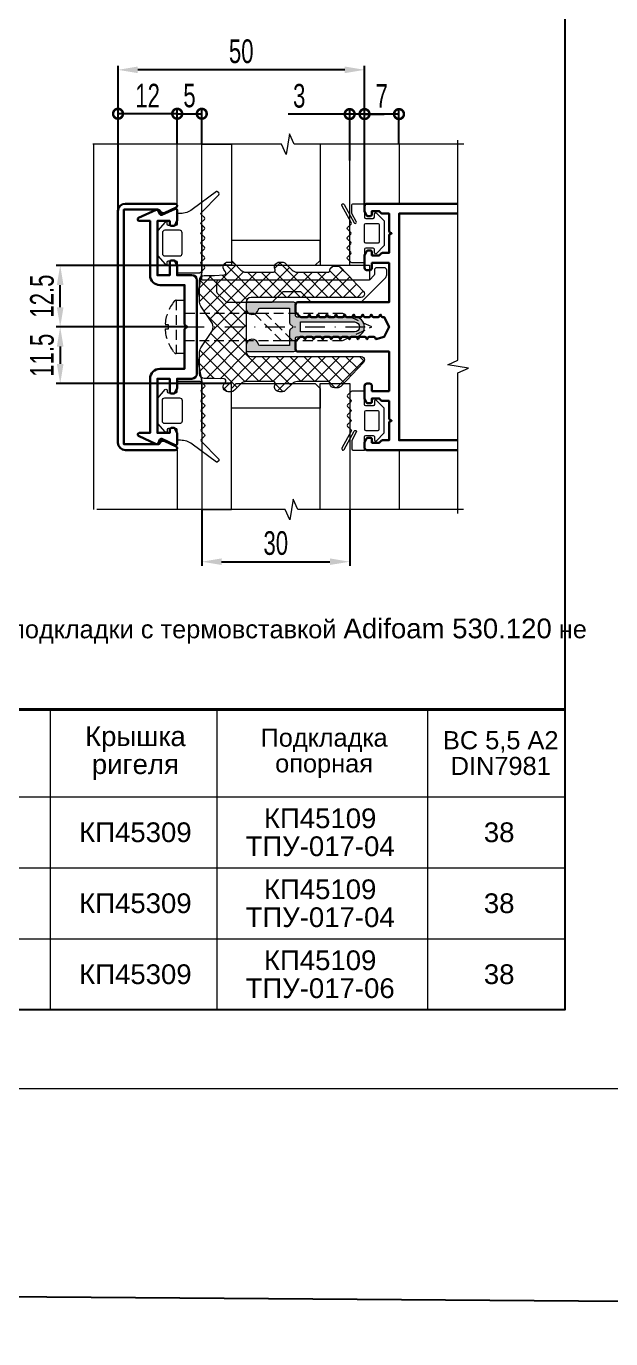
# Model space of a CAD drawing. Extents: x -37 to 8820, y -336 to 478.
# Drawn here: x 4316.7 to 4390.8, y -31.7 to 134.7 of the extents above; entities that cross this region are included whole.
import ezdxf

# ---------------------------------------------------------------- set-up
doc = ezdxf.new("R2010")
doc.units = 0
doc.header["$LTSCALE"] = 5
doc.linetypes.add('DASHDOT', pattern=[1, 0.5, -0.25, 0, -0.25])
doc.linetypes.add('HIDDEN', pattern=[0.375, 0.25, -0.125])
doc.layers.get('0').update_dxf_attribs({"linetype": 'CONTINUOUS', "lineweight": 30})
doc.layers.get('DEFPOINTS').update_dxf_attribs({"linetype": 'CONTINUOUS'})
for name, color, linetype, lineweight in [('1', 6, 'DASHDOT', 13), ('2', 3, 'HIDDEN', 13), ('Dimentions', 5, 'CONTINUOUS', 15), ('Glass', 5, 'CONTINUOUS', 20), ('Ал подклад', 7, 'CONTINUOUS', 20), ('Герлен', 7, 'CONTINUOUS', 60), ('Зигзаг', 1, 'CONTINUOUS', 15), ('Конструкции', 252, 'CONTINUOUS', 20), ('Подкладки', 1, 'CONTINUOUS', 20), ('Рамки', 1, 'CONTINUOUS', 15), ('Текстовый', 7, 'CONTINUOUS', 9), ('Уплотнители', 1, 'CONTINUOUS', 20), ('Штриховка', 1, 'CONTINUOUS', 5)]:
    doc.layers.add(name, color=color, linetype=linetype, lineweight=lineweight)
doc.layers.add('Скрытые', color=14, linetype='CONTINUOUS', plot=False)
doc.styles.add('3', font='RUSS.SHX', dxfattribs={"width": 0.7, "height": 3})
doc.styles.add('Каталожный', font='arial.ttf', dxfattribs={"height": 2.5})
doc.dimstyles.new('MX1_6', dxfattribs={"dimtxt": 3, "dimasz": 2.5, "dimexe": 0.5, "dimexo": 0, "dimgap": 0.8, "dimtad": 1, "dimlfac": 1.6, "dimdsep": 46, "dimtxsty": '3', "dimcen": 0, "dimclrd": 256, "dimclre": 256, "dimclrt": 256, "dimaunit": 1, "dimadec": 0, "dimazin": 0, "dimtfac": 1, "dimtmove": 0, "dimatfit": 1, "dimfxl": 1, "dimtvp": 1, "dimtolj": 1, "dimtzin": 0, "dimarcsym": 0})

# ---------------------------------------------------------------- blocks, each defined once
blk = doc.blocks.new('_DotSmall')
at = {"color": 0, "linetype": 'ByBlock', "const_width": 0.5}
blk.add_lwpolyline([(-0.0625, 0, 1), (0.0625, 0, 1)], format="xyb", close=True, dxfattribs=at)
blk = doc.blocks.new('*D437')
at = {"layer": 'DEFPOINTS', "color": 0, "linetype": 'Continuous', "transparency": 16777216}
for p in [(4328.37, 123.62), (4335.87, 119.86), (4328.37, 108.7)]:
    blk.add_point(p, dxfattribs=at)
at = {"layer": 'Dimentions', "linetype": 'Continuous', "lineweight": -2, "transparency": 16777216}
for p, q in [((4328.37, 108.7), (4328.37, 124.12)), ((4335.87, 123.62), (4328.37, 123.62)), ((4335.87, 119.86), (4335.87, 124.12))]:
    blk.add_line(p, q, dxfattribs=at)
at = {"layer": 'Dimentions', "linetype": 'Continuous', "lineweight": -2, "transparency": 16777216, "xscale": 2.5, "yscale": 2.5, "zscale": 2.5, "rotation": 180}
blk.add_blockref('_DotSmall', (4328.37, 123.62), dxfattribs=at)
at = {"layer": 'Dimentions', "linetype": 'Continuous', "lineweight": -2, "transparency": 16777216, "xscale": 2.5, "yscale": 2.5, "zscale": 2.5}
blk.add_blockref('_DotSmall', (4335.87, 123.62), dxfattribs=at)
at = {"layer": 'Dimentions', "linetype": 'Continuous', "transparency": 16777216, "insert": (4332.12, 125.92), "char_height": 3, "attachment_point": 5, "style": '3'}
blk.add_mtext('\\A1;12', dxfattribs=at)
blk = doc.blocks.new('*D438')
at = {"layer": 'DEFPOINTS', "color": 0, "linetype": 'Continuous', "transparency": 16777216}
for p in [(4328.37, 129.19), (4328.37, 121.37), (4359.62, 111.9)]:
    blk.add_point(p, dxfattribs=at)
at = {"layer": 'Dimentions', "linetype": 'Continuous', "lineweight": -2, "transparency": 16777216}
for p, q in [((4328.37, 121.37), (4328.37, 129.69)), ((4357.12, 129.19), (4330.87, 129.19)), ((4359.62, 111.9), (4359.62, 129.69))]:
    blk.add_line(p, q, dxfattribs=at)
at = {"layer": 'Dimentions', "linetype": 'Continuous', "transparency": 16777216}
for points in [[(4330.87, 129.61), (4330.87, 128.77), (4328.37, 129.19)], [(4357.12, 129.61), (4357.12, 128.77), (4359.62, 129.19)]]:
    blk.add_solid(points, dxfattribs=at)
at = {"layer": 'Dimentions', "linetype": 'Continuous', "transparency": 16777216, "insert": (4343.99, 131.53), "char_height": 3, "attachment_point": 5, "style": '3'}
blk.add_mtext('\\A1;50', dxfattribs=at)
blk = doc.blocks.new('*D439')
at = {"layer": 'DEFPOINTS', "color": 0, "linetype": 'Continuous', "transparency": 16777216}
for p in [(4338.99, 123.62), (4335.87, 119.86), (4338.99, 119.75)]:
    blk.add_point(p, dxfattribs=at)
at = {"layer": 'Dimentions', "linetype": 'Continuous', "lineweight": -2, "transparency": 16777216}
for p, q in [((4335.87, 119.86), (4335.87, 124.12)), ((4335.87, 123.62), (4338.99, 123.62)), ((4338.99, 119.75), (4338.99, 124.12))]:
    blk.add_line(p, q, dxfattribs=at)
at = {"layer": 'Dimentions', "linetype": 'Continuous', "lineweight": -2, "transparency": 16777216, "xscale": 2.5, "yscale": 2.5, "zscale": 2.5, "rotation": 180}
blk.add_blockref('_DotSmall', (4335.87, 123.62), dxfattribs=at)
at = {"layer": 'Dimentions', "linetype": 'Continuous', "lineweight": -2, "transparency": 16777216, "xscale": 2.5, "yscale": 2.5, "zscale": 2.5}
blk.add_blockref('_DotSmall', (4338.99, 123.62), dxfattribs=at)
at = {"layer": 'Dimentions', "linetype": 'Continuous', "transparency": 16777216, "insert": (4337.43, 125.92), "char_height": 3, "attachment_point": 5, "style": '3'}
blk.add_mtext('\\A1;5', dxfattribs=at)
blk = doc.blocks.new('*D441')
at = {"layer": 'DEFPOINTS', "color": 0, "transparency": 16777216}
for p in [(4336.8, 96.59), (4321.04, 89.4), (4342.74, 89.4)]:
    blk.add_point(p, dxfattribs=at)
at = {"layer": 'Dimentions', "lineweight": -2, "transparency": 16777216}
for p, q in [((4336.8, 96.59), (4320.54, 96.59)), ((4321.04, 94.09), (4321.04, 91.9)), ((4342.74, 89.4), (4320.54, 89.4))]:
    blk.add_line(p, q, dxfattribs=at)
at = {"layer": 'Dimentions', "transparency": 16777216}
for points in [[(4320.62, 94.09), (4321.46, 94.09), (4321.04, 96.59)], [(4320.62, 91.9), (4321.46, 91.9), (4321.04, 89.4)]]:
    blk.add_solid(points, dxfattribs=at)
at = {"layer": 'Dimentions', "transparency": 16777216, "insert": (4318.74, 93), "char_height": 3, "attachment_point": 5, "rotation": 90, "style": '3'}
blk.add_mtext('\\A1;11.5', dxfattribs=at)
blk = doc.blocks.new('*D442')
at = {"layer": 'DEFPOINTS', "color": 0, "transparency": 16777216}
for p in [(4321.04, 104.4), (4341.49, 104.4), (4328.78, 96.59)]:
    blk.add_point(p, dxfattribs=at)
at = {"layer": 'Dimentions', "lineweight": -2, "transparency": 16777216}
for p, q in [((4341.49, 104.4), (4320.54, 104.4)), ((4321.04, 99.09), (4321.04, 101.9)), ((4328.78, 96.59), (4320.54, 96.59))]:
    blk.add_line(p, q, dxfattribs=at)
at = {"layer": 'Dimentions', "transparency": 16777216}
for points in [[(4320.62, 101.9), (4321.46, 101.9), (4321.04, 104.4)], [(4320.62, 99.09), (4321.46, 99.09), (4321.04, 96.59)]]:
    blk.add_solid(points, dxfattribs=at)
at = {"layer": 'Dimentions', "transparency": 16777216, "insert": (4318.74, 100.5), "char_height": 3, "attachment_point": 5, "rotation": 90, "style": '3'}
blk.add_mtext('\\A1;12.5', dxfattribs=at)
blk = doc.blocks.new('*D491')
at = {"layer": 'DEFPOINTS', "color": 0, "linetype": 'Continuous', "transparency": 16777216}
for p in [(4338.99, 73.44), (4357.74, 73.44), (4357.74, 66.82)]:
    blk.add_point(p, dxfattribs=at)
at = {"layer": 'Dimentions', "linetype": 'Continuous', "lineweight": -2, "transparency": 16777216}
for p, q in [((4338.99, 73.44), (4338.99, 66.32)), ((4357.74, 73.44), (4357.74, 66.32)), ((4341.49, 66.82), (4355.24, 66.82))]:
    blk.add_line(p, q, dxfattribs=at)
at = {"layer": 'Dimentions', "linetype": 'Continuous', "transparency": 16777216}
for points in [[(4341.49, 67.24), (4341.49, 66.41), (4338.99, 66.82)], [(4355.24, 67.24), (4355.24, 66.41), (4357.74, 66.82)]]:
    blk.add_solid(points, dxfattribs=at)
at = {"layer": 'Dimentions', "linetype": 'Continuous', "transparency": 16777216, "insert": (4348.37, 69.17), "char_height": 3, "attachment_point": 5, "style": '3'}
blk.add_mtext('\\A1;30', dxfattribs=at)
blk = doc.blocks.new('*D305')
at = {"layer": 'DEFPOINTS', "color": 0, "linetype": 'Continuous', "transparency": 16777216}
for p in [(4359.62, 123.58), (4357.74, 117.7), (4359.62, 111.9)]:
    blk.add_point(p, dxfattribs=at)
at = {"layer": 'Dimentions', "linetype": 'Continuous', "lineweight": -2, "transparency": 16777216}
for p, q in [((4357.74, 123.58), (4349.94, 123.58)), ((4357.74, 117.7), (4357.74, 124.08)), ((4359.62, 123.58), (4357.74, 123.58)), ((4359.62, 111.9), (4359.62, 124.08)), ((4359.62, 123.58), (4362.12, 123.58))]:
    blk.add_line(p, q, dxfattribs=at)
at = {"layer": 'Dimentions', "linetype": 'Continuous', "lineweight": -2, "transparency": 16777216, "xscale": 2.5, "yscale": 2.5, "zscale": 2.5}
blk.add_blockref('_DotSmall', (4357.74, 123.58), dxfattribs=at)
at = {"layer": 'Dimentions', "linetype": 'Continuous', "lineweight": -2, "transparency": 16777216, "xscale": 2.5, "yscale": 2.5, "zscale": 2.5, "rotation": 180}
blk.add_blockref('_DotSmall', (4359.62, 123.58), dxfattribs=at)
at = {"layer": 'Dimentions', "linetype": 'Continuous', "transparency": 16777216, "insert": (4351.34, 125.88), "char_height": 3, "attachment_point": 5, "style": '3'}
blk.add_mtext('\\A1;3', dxfattribs=at)
blk = doc.blocks.new('*D306')
at = {"layer": 'DEFPOINTS', "color": 0, "linetype": 'Continuous', "transparency": 16777216}
for p in [(4359.62, 123.58), (4359.62, 119.89), (4363.99, 119.75)]:
    blk.add_point(p, dxfattribs=at)
at = {"layer": 'Dimentions', "linetype": 'Continuous', "lineweight": -2, "transparency": 16777216}
for p, q in [((4359.62, 119.89), (4359.62, 124.08)), ((4363.99, 123.58), (4359.62, 123.58)), ((4363.99, 119.75), (4363.99, 124.08))]:
    blk.add_line(p, q, dxfattribs=at)
at = {"layer": 'Dimentions', "linetype": 'Continuous', "lineweight": -2, "transparency": 16777216, "xscale": 2.5, "yscale": 2.5, "zscale": 2.5, "rotation": 180}
blk.add_blockref('_DotSmall', (4359.62, 123.58), dxfattribs=at)
at = {"layer": 'Dimentions', "linetype": 'Continuous', "lineweight": -2, "transparency": 16777216, "xscale": 2.5, "yscale": 2.5, "zscale": 2.5}
blk.add_blockref('_DotSmall', (4363.99, 123.58), dxfattribs=at)
at = {"layer": 'Dimentions', "linetype": 'Continuous', "transparency": 16777216, "insert": (4361.8, 125.88), "char_height": 3, "attachment_point": 5, "style": '3'}
blk.add_mtext('\\A1;7', dxfattribs=at)

msp = doc.modelspace()

# ---------------------------------------------------------------- hatches: boundary and pattern name
at = {"layer": 'Штриховка', "lineweight": 5}
h = msp.add_hatch(dxfattribs=at)
h.set_pattern_fill('NET', color=256, scale=10, angle=-45, style=0)
h.set_pattern_definition([(315, (6702.6839, 4392.4152), (0.88388348, 0.88388348), []), (45, (6702.6839, 4392.4152), (-0.88388348, 0.88388348), [])])
edge = h.paths.add_edge_path()
edge.add_arc((4359.1792, 92.3982), 0.4375, -45, 0, ccw=False)
edge.add_line((4359.4885, 92.0889), (4356.6122, 89.0563))
edge.add_arc((4356.1703, 89.4983), 0.625, 270, 315, ccw=False)
edge.add_line((4356.1703, 88.8733), (4355.8167, 88.8733))
edge.add_arc((4355.8137, 89.4893), 0.6161, 194.690939, 270.28096, ccw=False)
edge.add_arc((4354.9782, 89.4045), 0.25, 343.39845, 450)
edge.add_line((4354.9782, 89.6545), (4351.1024, 89.6545))
edge.add_arc((4351.1024, 88.717), 0.9375, 90, 135)
edge.add_line((4350.4395, 89.3799), (4349.6159, 88.5563))
edge.add_arc((4349.174, 88.9983), 0.625, 270, 315, ccw=False)
edge.add_line((4349.174, 88.3733), (4348.8204, 88.3733))
edge.add_arc((4348.8204, 88.9983), 0.625, 158.459594, 270, ccw=False)
edge.add_arc((4348.0623, 89.4045), 0.25, 315, 450)
edge.add_line((4348.0623, 89.6545), (4344.6061, 89.6545))
edge.add_arc((4344.6061, 88.717), 0.9375, 90, 135)
edge.add_line((4343.9432, 89.3799), (4343.1196, 88.5563))
edge.add_arc((4342.6776, 88.9983), 0.625, 270, 315, ccw=False)
edge.add_line((4342.6776, 88.3733), (4342.3241, 88.3733))
edge.add_arc((4342.3241, 88.9983), 0.625, 135, 270, ccw=False)
edge.add_line((4341.8822, 89.4402), (4341.9982, 89.6042))
edge.add_arc((4341.7941, 89.7486), 0.25, 324.716356, 447.011206)
edge.add_line((4341.8071, 89.9983), (4340.6099, 90.0608))
edge.add_line((4340.6099, 90.0608), (4339.3042, 90.0608))
edge.add_arc((4339.3042, 90.6858), 0.625, 180, 270, ccw=False)
edge.add_line((4338.6792, 90.6858), (4338.6792, 90.842))
edge.add_line((4338.6792, 90.842), (4338.6792, 93.2656))
edge.add_arc((4339.9292, 93.2656), 1.25, 146.745633, 180, ccw=False)
edge.add_line((4338.8839, 93.9511), (4340.3294, 96.1556))
edge.add_arc((4339.4738, 96.592), 0.9605, 332.973316, 387.026684)
edge.add_line((4340.3294, 97.0285), (4338.8839, 99.233))
edge.add_arc((4339.9292, 99.9184), 1.25, 180, 213.254367, ccw=False)
edge.add_line((4338.6792, 99.9184), (4338.6792, 102.342))
edge.add_line((4338.6792, 102.342), (4338.6792, 102.4983))
edge.add_arc((4339.3042, 102.4983), 0.625, 90, 180, ccw=False)
edge.add_line((4339.3042, 103.1233), (4340.6099, 103.1233))
edge.add_line((4340.6099, 103.1233), (4341.8071, 103.1858))
edge.add_arc((4341.7941, 103.4354), 0.25, 272.988794, 395.283644)
edge.add_line((4341.9982, 103.5799), (4341.8822, 103.7438))
edge.add_arc((4342.3241, 104.1858), 0.625, 90, 225, ccw=False)
edge.add_line((4342.3241, 104.8108), (4342.6776, 104.8108))
edge.add_arc((4342.6776, 104.1858), 0.625, 45, 90, ccw=False)
edge.add_line((4343.1196, 104.6277), (4343.9432, 103.8041))
edge.add_arc((4344.6061, 104.467), 0.9375, 225, 270)
edge.add_line((4344.6061, 103.5295), (4348.0623, 103.5295))
edge.add_arc((4348.0623, 103.7795), 0.25, 270, 405)
edge.add_arc((4348.8204, 104.1858), 0.625, 90, 201.540406, ccw=False)
edge.add_line((4348.8204, 104.8108), (4349.174, 104.8108))
edge.add_arc((4349.174, 104.1858), 0.625, 45, 90, ccw=False)
edge.add_line((4349.6159, 104.6277), (4350.4395, 103.8041))
edge.add_arc((4351.1024, 104.467), 0.9375, 225, 270)
edge.add_line((4351.1024, 103.5295), (4354.9782, 103.5295))
edge.add_arc((4354.9782, 103.7795), 0.25, 270, 376.60155)
edge.add_arc((4355.8137, 103.6947), 0.6161, 89.71904, 165.309061, ccw=False)
edge.add_line((4355.8167, 104.3108), (4356.1703, 104.3108))
edge.add_arc((4356.1703, 103.6858), 0.625, 45, 90, ccw=False)
edge.add_line((4356.6122, 104.1277), (4359.4885, 101.0952))
edge.add_arc((4359.1792, 100.7858), 0.4375, 0, 45, ccw=False)
edge.add_line((4359.6167, 100.7858), (4359.6167, 100.7795))
edge.add_arc((4359.1792, 100.7795), 0.4375, -90, 0, ccw=False)
edge.add_line((4359.1792, 100.342), (4345.2417, 100.342))
edge.add_arc((4345.2417, 99.717), 0.625, 90, 180)
edge.add_line((4344.6167, 99.717), (4344.6167, 96.592))
edge.add_line((4344.6167, 96.592), (4344.6167, 93.467))
edge.add_arc((4345.2417, 93.467), 0.625, 180, 270)
edge.add_line((4345.2417, 92.842), (4359.1792, 92.842))
edge.add_arc((4359.1792, 92.4045), 0.4375, 0, 90, ccw=False)
at = {"layer": 'Штриховка'}
h = msp.add_hatch(color=256, dxfattribs=at)
edge = h.paths.add_edge_path(flags=16)
edge.add_line((4351.4917, 97.217), (4358.3667, 97.217))
edge.add_arc((4358.3667, 96.592), 0.625, -90, 90, ccw=False)
edge.add_line((4358.3667, 95.967), (4351.4917, 95.967))
edge.add_line((4351.4917, 95.967), (4351.4917, 97.217))
edge = h.paths.add_edge_path()
edge.add_arc((4345.3979, 94.2483), 0.7812, 9.281799, 180)
edge.add_line((4344.6167, 94.2483), (4344.6167, 93.6545))
edge.add_arc((4344.8042, 93.6545), 0.1875, 180, 270)
edge.add_line((4344.8042, 93.467), (4350.6792, 93.467))
edge.add_arc((4350.6792, 93.6545), 0.1875, 270, 360)
edge.add_line((4350.8667, 93.6545), (4350.8667, 95.1545))
edge.add_arc((4351.0542, 95.1545), 0.1875, 90, 180, ccw=False)
edge.add_line((4351.0542, 95.342), (4355.1167, 95.342))
edge.add_arc((4355.2417, 95.342), 0.125, 180, 360)
edge.add_line((4355.3667, 95.342), (4358.3667, 95.342))
edge.add_arc((4358.3667, 96.592), 1.25, 270, 450)
edge.add_line((4358.3667, 97.842), (4355.3667, 97.842))
edge.add_arc((4355.2417, 97.842), 0.125, 0, 180)
edge.add_line((4355.1167, 97.842), (4351.0542, 97.842))
edge.add_arc((4351.0542, 98.0295), 0.1875, 180, 270, ccw=False)
edge.add_line((4350.8667, 98.0295), (4350.8667, 99.5295))
edge.add_arc((4350.6792, 99.5295), 0.1875, 0, 90)
edge.add_line((4350.6792, 99.717), (4344.8042, 99.717))
edge.add_arc((4344.8042, 99.5295), 0.1875, 90, 180)
edge.add_line((4344.6167, 99.5295), (4344.6167, 98.9358))
edge.add_arc((4345.3979, 98.9358), 0.7812, 180, 350.718201)
edge.add_arc((4346.354, 98.7795), 0.1875, 90, 170.718201, ccw=False)
edge.add_line((4346.354, 98.967), (4350.1167, 98.967))
edge.add_line((4350.1167, 98.967), (4350.1167, 97.1072))
edge.add_arc((4350.3042, 97.1072), 0.1875, 180, 225)
edge.add_line((4350.1716, 96.9746), (4350.5542, 96.592))
edge.add_line((4350.5542, 96.592), (4350.1716, 96.2094))
edge.add_arc((4350.3042, 96.0769), 0.1875, 135, 180)
edge.add_line((4350.1167, 96.0769), (4350.1167, 94.217))
edge.add_line((4350.1167, 94.217), (4346.354, 94.217))
edge.add_arc((4346.354, 94.4045), 0.1875, 189.281799, 270, ccw=False)

# ---------------------------------------------------------------- linework, layer by layer
for points in [[(4328.3667, 81.9045), (4328.3667, 111.2795, -0.41421356), (4329.3042, 112.217), (4335.6167, 112.217, -0.80258485), (4335.7223, 111.7405), (4334.2857, 111.0705, -0.40155944), (4333.7126, 111.2651, 0.27973928), (4333.38, 111.467), (4329.1167, 111.467), (4329.1167, 81.717), (4333.38, 81.717, 0.27973928), (4333.7126, 81.919, -0.40155944), (4334.2857, 82.1135), (4335.7223, 81.4436, -0.80258485), (4335.6167, 80.967), (4329.3042, 80.967, -0.41421356)], [(4333.2127, 111.4495, -0.41421356), (4333.4619, 111.3588), (4333.6819, 110.887, 0.41421356), (4333.9311, 110.7963), (4335.5999, 111.5745, -0.54861879), (4335.8667, 111.4045), (4335.8667, 110.0738, -0.11643382), (4335.8469, 109.9899), (4335.606, 109.5082, -0.28407904), (4335.4383, 109.4045), (4335.1167, 109.4045, -0.41421356), (4334.9292, 109.592), (4334.9292, 110.0295), (4333.3667, 110.0295), (4333.3667, 103.1545), (4334.9292, 103.1545), (4334.9292, 104.842, -0.41421356), (4335.1167, 105.0295), (4335.4383, 105.0295, -0.28407904), (4335.606, 104.9259), (4335.8469, 104.4441, -0.11643382), (4335.8667, 104.3603), (4335.8667, 103.1545), (4337.7417, 103.1545, -0.41421356), (4338.3667, 102.5295), (4338.3667, 90.6545, -0.41421356), (4337.7417, 90.0295), (4335.8667, 90.0295), (4335.8667, 88.8238, -0.11643382), (4335.8469, 88.7399), (4335.606, 88.2582, -0.28407904), (4335.4383, 88.1545), (4335.1167, 88.1545, -0.41421356), (4334.9292, 88.342), (4334.9292, 90.0295), (4333.3667, 90.0295), (4333.3667, 83.1545), (4334.9292, 83.1545), (4334.9292, 83.592, -0.41421356), (4335.1167, 83.7795), (4335.4383, 83.7795, -0.28407904), (4335.606, 83.6759), (4335.8469, 83.1941, -0.11643382), (4335.8667, 83.1103), (4335.8667, 81.7795, -0.54861879), (4335.5999, 81.6096), (4333.9311, 82.3878, 0.41421356), (4333.6819, 82.2971), (4333.4619, 81.8253, -0.41421356), (4333.2127, 81.7346), (4330.9749, 82.7781, -0.29147342), (4330.8667, 82.948), (4330.8667, 82.967, -0.41421356), (4331.0542, 83.1545), (4332.4292, 83.1545), (4332.4292, 90.0295, -0.41421356), (4333.6792, 91.2795), (4336.8042, 91.2795), (4336.8042, 96.2019, -0.19891237), (4336.8591, 96.3344), (4337.1167, 96.592), (4336.8591, 96.8496, -0.19891237), (4336.8042, 96.9822), (4336.8042, 101.9045), (4333.6792, 101.9045, -0.41421356), (4332.4292, 103.1545), (4332.4292, 110.0295), (4331.0542, 110.0295, -0.41421356), (4330.8667, 110.217), (4330.8667, 110.236, -0.29147342), (4330.9749, 110.406)]]:
    msp.add_lwpolyline(points, format="xyb", close=True)
msp.add_lwpolyline([(4371.4653, 80.967), (4359.9292, 80.967, -0.41421356), (4359.6167, 81.2795), (4359.6167, 81.8603, -0.11643382), (4359.6365, 81.9441), (4359.8773, 82.4259, -0.28407904), (4360.0451, 82.5295), (4360.3667, 82.5295, -0.41421356), (4360.5542, 82.342), (4360.5542, 81.9045), (4361.4917, 81.9045), (4361.7493, 82.1621, -0.19891237), (4361.8818, 82.217), (4362.7417, 82.217), (4362.7417, 84.4449, -0.28407904), (4362.8453, 84.6126), (4363.0542, 84.717), (4362.8453, 84.8215, -0.28407904), (4362.7417, 84.9892), (4362.7417, 87.217), (4361.8818, 87.217, -0.19891237), (4361.7493, 87.2719), (4361.4917, 87.5295), (4360.5542, 87.5295), (4360.5542, 87.092, -0.41421356), (4360.3667, 86.9045), (4360.0451, 86.9045, -0.28407904), (4359.8773, 87.0082), (4359.6365, 87.4899, -0.11643382), (4359.6167, 87.5738), (4359.6167, 89.092, -0.41421356), (4359.9292, 89.4045), (4360.2417, 89.4045, -0.41421356), (4360.5542, 89.092), (4360.5542, 88.467), (4362.7417, 88.467), (4362.7417, 93.467), (4351.1792, 93.467, -0.41421356), (4350.8667, 93.7795), (4350.8667, 94.6394, -0.19891237), (4350.9216, 94.7719), (4351.4368, 95.2871, -0.19891237), (4351.5693, 95.342), (4351.782, 95.342, -0.28407904), (4351.9497, 95.2384), (4352.0542, 95.0295), (4352.1586, 95.2384, -0.28407904), (4352.3263, 95.342), (4352.907, 95.342, -0.28407904), (4353.0747, 95.2384), (4353.1792, 95.0295), (4353.2836, 95.2384, -0.28407904), (4353.4513, 95.342), (4354.032, 95.342, -0.28407904), (4354.1997, 95.2384), (4354.3042, 95.0295), (4354.4086, 95.2384, -0.28407904), (4354.5763, 95.342), (4355.157, 95.342, -0.28407904), (4355.3247, 95.2384), (4355.4292, 95.0295), (4355.5336, 95.2384, -0.28407904), (4355.7013, 95.342), (4356.282, 95.342, -0.28407904), (4356.4497, 95.2384), (4356.5542, 95.0295), (4356.6586, 95.2384, -0.28407904), (4356.8263, 95.342), (4357.407, 95.342, -0.28407904), (4357.5747, 95.2384), (4357.6792, 95.0295), (4357.7836, 95.2384, -0.28407904), (4357.9513, 95.342), (4358.532, 95.342, -0.28407904), (4358.6997, 95.2384), (4358.8042, 95.0295), (4358.9086, 95.2384, -0.28407904), (4359.0763, 95.342), (4359.657, 95.342, -0.28407904), (4359.8247, 95.2384), (4359.9292, 95.0295), (4360.0336, 95.2384, -0.28407904), (4360.2013, 95.342), (4360.782, 95.342, -0.28407904), (4360.9497, 95.2384), (4361.0542, 95.0295), (4362.1167, 95.342), (4362.7417, 96.592), (4362.1167, 97.842), (4361.8888, 97.842, -0.28407904), (4361.7211, 97.9457), (4361.6167, 98.1545), (4361.5122, 97.9457, -0.28407904), (4361.3445, 97.842), (4360.7638, 97.842, -0.28407904), (4360.5961, 97.9457), (4360.4917, 98.1545), (4360.3872, 97.9457, -0.28407904), (4360.2195, 97.842), (4359.6388, 97.842, -0.28407904), (4359.4711, 97.9457), (4359.3667, 98.1545), (4359.2622, 97.9457, -0.28407904), (4359.0945, 97.842), (4358.5138, 97.842, -0.28407904), (4358.3461, 97.9457), (4358.2417, 98.1545), (4358.1372, 97.9457, -0.28407904), (4357.9695, 97.842), (4357.3888, 97.842, -0.28407904), (4357.2211, 97.9457), (4357.1167, 98.1545), (4357.0122, 97.9457, -0.28407904), (4356.8445, 97.842), (4356.2638, 97.842, -0.28407904), (4356.0961, 97.9457), (4355.9917, 98.1545), (4355.8872, 97.9457, -0.28407904), (4355.7195, 97.842), (4355.1388, 97.842, -0.28407904), (4354.9711, 97.9457), (4354.8667, 98.1545), (4354.7622, 97.9457, -0.28407904), (4354.5945, 97.842), (4354.0138, 97.842, -0.28407904), (4353.8461, 97.9457), (4353.7417, 98.1545), (4353.6372, 97.9457, -0.28407904), (4353.4695, 97.842), (4352.8888, 97.842, -0.28407904), (4352.7211, 97.9457), (4352.6167, 98.1545), (4352.5122, 97.9457, -0.28407904), (4352.3445, 97.842), (4351.5693, 97.842, -0.19891237), (4351.4368, 97.8969), (4350.9216, 98.4121, -0.19891237), (4350.8667, 98.5447), (4350.8667, 99.4045, -0.41421356), (4351.1792, 99.717), (4362.7417, 99.717), (4362.7417, 104.717), (4360.5542, 104.717), (4360.5542, 104.092, -0.41421356), (4360.2417, 103.7795), (4359.9292, 103.7795, -0.41421356), (4359.6167, 104.092), (4359.6167, 105.6103, -0.11643382), (4359.6365, 105.6941), (4359.8773, 106.1759, -0.28407904), (4360.0451, 106.2795), (4360.3667, 106.2795, -0.41421356), (4360.5542, 106.092), (4360.5542, 105.6545), (4361.4917, 105.6545), (4361.7493, 105.9121, -0.19891237), (4361.8818, 105.967), (4362.7417, 105.967), (4362.7417, 108.1949, -0.28407904), (4362.8453, 108.3626), (4363.0542, 108.467), (4362.8453, 108.5715, -0.28407904), (4362.7417, 108.7392), (4362.7417, 110.967), (4361.8818, 110.967, -0.19891237), (4361.7493, 111.0219), (4361.4917, 111.2795), (4360.5542, 111.2795), (4360.5542, 110.842, -0.41421356), (4360.3667, 110.6545), (4360.0451, 110.6545, -0.28407904), (4359.8773, 110.7582), (4359.6365, 111.2399, -0.11643382), (4359.6167, 111.3238), (4359.6167, 111.9045, -0.41421356), (4359.9292, 112.217), (4371.4653, 112.217)], format="xyb")
msp.add_lwpolyline([(4371.4653, 82.217), (4363.9917, 82.217), (4363.9917, 110.967), (4371.4653, 110.967)])
at = {"layer": '1'}
msp.add_line((4336.8042, 96.592), (4360.5542, 96.592), dxfattribs=at)
at = {"layer": '2'}
msp.add_line((4335.7481, 99.967), (4335.7481, 93.217), dxfattribs=at)
msp.add_lwpolyline([(4334.3413, 96.8377, -0.16184886), (4335.5071, 99.8534, -0.22388754), (4335.7481, 99.967), (4336.8042, 99.967), (4336.8042, 93.217), (4335.7481, 93.217, -0.22388754), (4335.5071, 93.3307, -0.16184886), (4334.3413, 96.3464), (4334.779, 96.3464), (4334.779, 96.8377)], format="xyb", close=True, dxfattribs=at)
for points in [[(4336.8042, 94.8733), (4356.8683, 94.8733), (4360.5542, 96.592), (4356.8683, 98.3108), (4336.8042, 98.3108)], [(4345.6164, 98.3108), (4349.0539, 94.8733), (4350.4861, 94.8733), (4347.0486, 98.3108)]]:
    msp.add_lwpolyline(points, close=True, dxfattribs=at)
at = {"layer": 'Glass'}
for points in [[(4342.7417, 119.7473), (4342.7417, 104.4045), (4338.9917, 104.4045), (4338.9917, 119.7473)], [(4353.9917, 119.7473), (4353.9917, 104.4045), (4357.7417, 104.4045), (4357.7417, 119.7473)], [(4343.3667, 104.4045), (4353.3667, 104.4045), (4353.9917, 105.0295), (4353.9917, 107.5295), (4342.7417, 107.5295), (4342.7417, 105.0295)], [(4342.7417, 73.4368), (4342.7417, 89.4045), (4338.9917, 89.4045), (4338.9917, 73.4368)], [(4343.3667, 89.4045), (4353.3667, 89.4045), (4353.9917, 88.7795), (4353.9917, 86.2795), (4342.7417, 86.2795), (4342.7417, 88.7795)], [(4353.9917, 73.4368), (4353.9917, 89.4045), (4357.7417, 89.4045), (4357.7417, 73.4368)]]:
    msp.add_lwpolyline(points, close=True, dxfattribs=at)
at = {"layer": 'Ал подклад'}
msp.add_lwpolyline([(4342.2461, 99.717), (4347.7953, 99.717, 0.19891237), (4348.0163, 99.8086), (4349.2126, 101.0049, -0.19891237), (4349.4336, 101.0965), (4351.3633, 101.0965, -0.19891237), (4351.5843, 101.0049), (4352.7806, 99.8086, 0.19891237), (4353.0016, 99.717), (4358.9381, 99.717, 0.19891237), (4359.38, 99.9001), (4362.2461, 102.7662, 0.19891237), (4362.4292, 103.2081), (4362.4292, 103.7795, 0.41421356), (4362.1167, 104.092), (4361.1792, 104.092, 0.41421356), (4360.8667, 103.7795), (4360.8667, 103.284, -0.19891237), (4360.7751, 103.063), (4360.3332, 102.6211, -0.19891237), (4360.1122, 102.5295), (4341.1792, 102.5295, 0.41421356), (4340.8667, 102.217), (4340.8667, 101.0965, 0.19891237), (4340.9582, 100.8755), (4342.0251, 99.8086, 0.19891237)], format="xyb", close=True, dxfattribs=at)
at = {"layer": 'Герлен', "lineweight": 40}
msp.add_line((4220, 48.0868), (4385, 48.0868), dxfattribs=at)
at = {"layer": 'Герлен', "ltscale": 2, "const_width": 0.1875}
msp.add_lwpolyline([(4338.9917, 109.5414), (4338.9917, 103.4789), (4338.3667, 100.0631), (4338.3667, 93.121), (4338.9917, 89.7289), (4338.9917, 83.6664)], dxfattribs=at)
at = {"layer": 'Зигзаг'}
for points in [[(4372.201, 119.7473), (4350.7045, 119.7473), (4350.1237, 121.0652), (4349.6881, 118.4525), (4349.1056, 119.7473), (4325.1761, 119.7473)], [(4371.4653, 72.9457), (4371.4653, 90.7652), (4372.7832, 91.3461), (4370.1705, 91.7817), (4371.4653, 92.3642), (4371.4653, 120.2733)], [(4372.1819, 73.4368), (4351.1507, 73.4368), (4350.5698, 74.7547), (4350.1342, 72.142), (4349.5517, 73.4368), (4325.6761, 73.4368)]]:
    msp.add_lwpolyline(points, dxfattribs=at)
at = {"layer": 'Конструкции'}
for p, q in [((4325.2417, 119.7473), (4325.2417, 73.4368)), ((4335.8667, 112.217), (4335.8667, 119.7473)), ((4363.9917, 119.7473), (4363.9917, 112.217)), ((4335.8667, 80.967), (4335.8667, 73.4368)), ((4363.9917, 80.967), (4363.9917, 73.4368))]:
    msp.add_line(p, q, dxfattribs=at)
at = {"layer": 'Подкладки'}
msp.add_lwpolyline([(4338.9917, 102.5295), (4338.9917, 104.4045), (4360.2417, 104.4045), (4360.2417, 102.5295)], close=True, dxfattribs=at)
at = {"layer": 'Рамки'}
for p, q in [((4319.7614, 48.0868), (4319.7614, 10)), ((4340.8864, 48.0868), (4340.8864, 10)), ((4367.604, 48.0868), (4367.604, 10)), ((4220, 37), (4385, 37)), ((4220, 28), (4385, 28)), ((4220, 19), (4385, 19)), ((4220, 10), (4385, 10))]:
    msp.add_line(p, q, dxfattribs=at)
at = {"layer": 'Рамки', "linetype": 'Continuous'}
msp.add_lwpolyline([(4200, 297), (4410, 297), (4410, 0), (4200, 0)], close=True, dxfattribs=at)
at = {"layer": 'Скрытые', "linetype": 'Continuous'}
for points in [[(3999.0404, -24.0001), (5027.2664, -31.7039), (5031.5789, 367.3445), (3999.0404, 358.304)], [(4220, 10), (4220, 287), (4385, 287), (4385, 10)]]:
    msp.add_lwpolyline(points, close=True, dxfattribs=at)
at = {"layer": 'Уплотнители'}
for points in [[(4334.6167, 104.8108, -0.41421356), (4334.7729, 104.967), (4335.7104, 104.967, -0.41421356), (4335.8667, 104.8108), (4335.8667, 103.467), (4338.7546, 103.467, 0.19891237), (4338.843, 103.5036), (4339.3209, 103.9815, 0.41421356), (4339.3209, 104.2025), (4338.9169, 104.6065, -0.41421356), (4338.9169, 104.8275), (4339.3209, 105.2315, 0.41421356), (4339.3209, 105.4525), (4338.9169, 105.8565, -0.41421356), (4338.9169, 106.0775), (4339.3209, 106.4815, 0.41421356), (4339.3209, 106.7025), (4338.9169, 107.1065, -0.41421356), (4338.9169, 107.3275), (4339.3209, 107.7315, 0.41421356), (4339.3209, 107.9525), (4338.9169, 108.3565, -0.41421356), (4338.9169, 108.5775), (4339.3209, 108.9815, 0.41421356), (4339.3209, 109.2025), (4338.9169, 109.6065, -0.41421356), (4338.9169, 109.8275), (4339.3209, 110.2315, 0.41421356), (4339.3209, 110.4525), (4338.9169, 110.8565, -0.41421356), (4338.9169, 111.0775), (4341.1312, 113.3565, 0.41421356), (4341.1312, 113.5775), (4340.9999, 113.7088, 0.29253821), (4340.8354, 113.745), (4337.7822, 111.4642, -0.16178775), (4336.286, 110.967), (4335.8667, 110.967), (4335.8667, 109.6233, -0.41421356), (4335.7104, 109.467), (4334.7729, 109.467, -0.41421356), (4334.6167, 109.6233), (4334.6167, 109.7795, 0.66858666), (4334.3498, 109.8899), (4333.4123, 108.8253, 0.19861919), (4333.3667, 108.7149), (4333.3667, 105.7191, 0.19861919), (4333.4123, 105.6088), (4334.3498, 104.5442, 0.66858666), (4334.6167, 104.6545)], [(4358.5775, 109.9478), (4358.0106, 110.9928, -0.12491271), (4357.9917, 111.0673), (4357.9917, 112.0608, -0.41421356), (4358.1479, 112.217), (4359.6167, 112.217), (4359.6167, 110.4983, 0.41421356), (4359.7729, 110.342), (4360.7104, 110.342, 0.41421356), (4360.8667, 110.4983), (4360.8667, 110.9045, -0.66858666), (4361.1335, 111.0149), (4362.071, 110.0753, -0.19861919), (4362.1167, 109.9649), (4362.1167, 106.9691, -0.19861919), (4362.071, 106.8588), (4361.1335, 105.9192, -0.66858666), (4360.8667, 106.0295), (4360.8667, 106.4358, 0.41421356), (4360.7104, 106.592), (4359.7729, 106.592, 0.41421356), (4359.6167, 106.4358), (4359.6167, 104.717), (4358.0564, 104.717, -0.19891237), (4357.9459, 104.7628), (4357.4772, 105.2315, -0.41421356), (4357.4772, 105.4525), (4357.8812, 105.8565, 0.41421356), (4357.8812, 106.0775), (4357.4772, 106.4815, -0.41421356), (4357.4772, 106.7025), (4357.8812, 107.1065, 0.41421356), (4357.8812, 107.3275), (4357.4772, 107.7315, -0.41421356), (4357.4772, 107.9525), (4357.8812, 108.3565, 0.41421356), (4357.8812, 108.5775), (4357.4772, 108.9815, -0.41421356), (4357.4772, 109.2025), (4357.9092, 109.6346, 0.33207606), (4357.9361, 109.8195), (4356.7606, 111.9863, -1), (4357.0353, 112.1353), (4358.3029, 109.7988, 1)], [(4333.9917, 108.5295), (4333.9917, 105.9045, 0.41421356), (4334.3042, 105.592), (4336.1792, 105.592, 0.41421356), (4336.4917, 105.9045), (4336.4917, 108.5295, 0.41421356), (4336.1792, 108.842), (4334.3042, 108.842, 0.41421356)], [(4361.4917, 109.5608), (4361.4917, 107.3733, -0.41421356), (4361.3354, 107.217), (4359.7729, 107.217, -0.41421356), (4359.6167, 107.3733), (4359.6167, 109.5608, -0.41421356), (4359.7729, 109.717), (4361.3354, 109.717, -0.41421356)], [(4346.1689, 94.3743, 0.92211283), (4344.6167, 94.2483), (4344.6167, 93.6545, 0.41421356), (4344.8042, 93.467), (4350.6792, 93.467, 0.41421356), (4350.8667, 93.6545), (4350.8667, 95.1545, -0.41421356), (4351.0542, 95.342), (4355.1167, 95.342, 1), (4355.3667, 95.342), (4358.3667, 95.342, 1), (4358.3667, 97.842), (4355.3667, 97.842, 1), (4355.1167, 97.842), (4351.0542, 97.842, -0.41421356), (4350.8667, 98.0295), (4350.8667, 99.5295, 0.41421356), (4350.6792, 99.717), (4344.8042, 99.717, 0.41421356), (4344.6167, 99.5295), (4344.6167, 98.9358, 0.92211283), (4346.1689, 98.8098, -0.36752318), (4346.354, 98.967), (4350.1167, 98.967), (4350.1167, 97.1072, 0.19891237), (4350.1716, 96.9746), (4350.5542, 96.592), (4350.1716, 96.2094, 0.19891237), (4350.1167, 96.0769), (4350.1167, 94.217), (4346.354, 94.217, -0.36752318)], [(4351.4917, 97.217), (4358.3667, 97.217, -1), (4358.3667, 95.967), (4351.4917, 95.967)], [(4334.6167, 88.3733, 0.41421356), (4334.7729, 88.217), (4335.7104, 88.217, 0.41421356), (4335.8667, 88.3733), (4335.8667, 89.717), (4338.7546, 89.717, -0.19891237), (4338.843, 89.6804), (4339.3209, 89.2025, -0.41421356), (4339.3209, 88.9815), (4338.9169, 88.5775, 0.41421356), (4338.9169, 88.3565), (4339.3209, 87.9525, -0.41421356), (4339.3209, 87.7315), (4338.9169, 87.3275, 0.41421356), (4338.9169, 87.1065), (4339.3209, 86.7025, -0.41421356), (4339.3209, 86.4815), (4338.9169, 86.0775, 0.41421356), (4338.9169, 85.8565), (4339.3209, 85.4525, -0.41421356), (4339.3209, 85.2315), (4338.9169, 84.8275, 0.41421356), (4338.9169, 84.6065), (4339.3209, 84.2025, -0.41421356), (4339.3209, 83.9815), (4338.9169, 83.5775, 0.41421356), (4338.9169, 83.3565), (4339.3209, 82.9525, -0.41421356), (4339.3209, 82.7315), (4338.9169, 82.3275, 0.41421356), (4338.9169, 82.1065), (4341.1312, 79.8275, -0.41421356), (4341.1312, 79.6065), (4340.9999, 79.4752, -0.29253821), (4340.8354, 79.4391), (4337.7822, 81.7199, 0.16178775), (4336.286, 82.217), (4335.8667, 82.217), (4335.8667, 83.5608, 0.41421356), (4335.7104, 83.717), (4334.7729, 83.717, 0.41421356), (4334.6167, 83.5608), (4334.6167, 83.4045, -0.66858666), (4334.3498, 83.2942), (4333.4123, 84.3588, -0.19861919), (4333.3667, 84.4691), (4333.3667, 87.4649, -0.19861919), (4333.4123, 87.5753), (4334.3498, 88.6399, -0.66858666), (4334.6167, 88.5295)], [(4358.5775, 83.2363), (4358.0106, 82.1912, 0.12491271), (4357.9917, 82.1167), (4357.9917, 81.1233, 0.41421356), (4358.1479, 80.967), (4359.6167, 80.967), (4359.6167, 82.6858, -0.41421356), (4359.7729, 82.842), (4360.7104, 82.842, -0.41421356), (4360.8667, 82.6858), (4360.8667, 82.2795, 0.66858666), (4361.1335, 82.1692), (4362.071, 83.1088, 0.19861919), (4362.1167, 83.2191), (4362.1167, 86.2149, 0.19861919), (4362.071, 86.3253), (4361.1335, 87.2649, 0.66858666), (4360.8667, 87.1545), (4360.8667, 86.7483, -0.41421356), (4360.7104, 86.592), (4359.7729, 86.592, -0.41421356), (4359.6167, 86.7483), (4359.6167, 88.467), (4358.0564, 88.467, 0.19891237), (4357.9459, 88.4213), (4357.4772, 87.9525, 0.41421356), (4357.4772, 87.7315), (4357.8812, 87.3275, -0.41421356), (4357.8812, 87.1065), (4357.4772, 86.7025, 0.41421356), (4357.4772, 86.4815), (4357.8812, 86.0775, -0.41421356), (4357.8812, 85.8565), (4357.4772, 85.4525, 0.41421356), (4357.4772, 85.2315), (4357.8812, 84.8275, -0.41421356), (4357.8812, 84.6065), (4357.4772, 84.2025, 0.41421356), (4357.4772, 83.9815), (4357.9092, 83.5495, -0.33207606), (4357.9361, 83.3645), (4356.7606, 81.1978, 1), (4357.0353, 81.0488), (4358.3029, 83.3853, -1)], [(4333.9917, 84.6545), (4333.9917, 87.2795, -0.41421356), (4334.3042, 87.592), (4336.1792, 87.592, -0.41421356), (4336.4917, 87.2795), (4336.4917, 84.6545, -0.41421356), (4336.1792, 84.342), (4334.3042, 84.342, -0.41421356)], [(4361.4917, 83.6233), (4361.4917, 85.8108, 0.41421356), (4361.3354, 85.967), (4359.7729, 85.967, 0.41421356), (4359.6167, 85.8108), (4359.6167, 83.6233, 0.41421356), (4359.7729, 83.467), (4361.3354, 83.467, 0.41421356)]]:
    msp.add_lwpolyline(points, format="xyb", close=True, dxfattribs=at)
msp.add_lwpolyline([(4359.6167, 92.3982, -0.19891237), (4359.4885, 92.0889), (4356.6122, 89.0563, -0.19891237), (4356.1703, 88.8733), (4355.8167, 88.8733, -0.34232788), (4355.2178, 89.3331, 0.50186314), (4354.9782, 89.6545), (4351.1024, 89.6545, 0.19891237), (4350.4395, 89.3799), (4349.6159, 88.5563, -0.19891237), (4349.174, 88.3733), (4348.8204, 88.3733, -0.52913987), (4348.2391, 89.2278, 0.66817864), (4348.0623, 89.6545), (4344.6061, 89.6545, 0.19891237), (4343.9432, 89.3799), (4343.1196, 88.5563, -0.19891237), (4342.6776, 88.3733), (4342.3241, 88.3733, -0.66817864), (4341.8822, 89.4402), (4341.9982, 89.6042, 0.59077925), (4341.8071, 89.9983), (4340.6099, 90.0608), (4339.3042, 90.0608, -0.41421356), (4338.6792, 90.6858), (4338.6792, 90.842), (4338.6792, 93.2656, -0.1461265), (4338.8839, 93.9511), (4340.3294, 96.1556, 0.24032506), (4340.3294, 97.0285), (4338.8839, 99.233, -0.1461265), (4338.6792, 99.9184), (4338.6792, 102.342), (4338.6792, 102.4983, -0.41421356), (4339.3042, 103.1233), (4340.6099, 103.1233), (4341.8071, 103.1858, 0.59077925), (4341.9982, 103.5799), (4341.8822, 103.7438, -0.66817864), (4342.3241, 104.8108), (4342.6776, 104.8108, -0.19891237), (4343.1196, 104.6277), (4343.9432, 103.8041, 0.19891237), (4344.6061, 103.5295), (4348.0623, 103.5295, 0.66817864), (4348.2391, 103.9563, -0.52913987), (4348.8204, 104.8108), (4349.174, 104.8108, -0.19891237), (4349.6159, 104.6277), (4350.4395, 103.8041, 0.19891237), (4351.1024, 103.5295), (4354.9782, 103.5295, 0.50186314), (4355.2178, 103.851, -0.34232788), (4355.8167, 104.3108), (4356.1703, 104.3108, -0.19891237), (4356.6122, 104.1277), (4359.4885, 101.0952, -0.19891237), (4359.6167, 100.7858), (4359.6167, 100.7795, -0.41421356), (4359.1792, 100.342), (4345.2417, 100.342, 0.41421356), (4344.6167, 99.717), (4344.6167, 96.592), (4344.6167, 93.467, 0.41421356), (4345.2417, 92.842), (4359.1792, 92.842, -0.41421356), (4359.6167, 92.4045)], format="xyb", dxfattribs=at)

# ---------------------------------------------------------------- texts
at = {"layer": 'Текстовый', "linetype": 'Continuous', "line_spacing_factor": 0.85, "style": 'Каталожный'}
for s, insert, char_height, width, attachment_point in [('\\pxi-2,l2,r-2.0333,se1.0833,ql,t4;{\\fArial|b1|i0|c204|p34;Примечание:\\P\\pi0,l0;\\fArial|b0|i0|c204|p34;\\H0.92x;1. Фиксирующие подкладки с термовставкой }Adifoam 530.120{\\H0.92x; не используются.}', (4289.2851, 63.1548), 2.5, 95.714943, 1), ('Крышка ригеля', (4330.5739, 42.5434), 2.5, 20.625, 5), ('Подкладка опорная', (4354.4906, 42.5434), 2.3, 27.25, 5), ('ВС 5,5 А2\\PDIN7981', (4376.8866, 42.5434), 2.3, 27.25, 5), ('КП45109\\PТПУ-017-04', (4353.9952, 32.5), 2.5, 23.217592, 5), ('КП45309', (4330.5739, 32.5), 2.5, 20.625, 5), ('38', (4376.6875, 32.5), 2.5, 20.625, 5), ('КП45109\\PТПУ-017-04', (4353.9952, 23.5), 2.5, 23.217592, 5), ('КП45309', (4330.5739, 23.5), 2.5, 20.625, 5), ('38', (4376.6875, 23.5), 2.5, 20.625, 5), ('КП45109\\PТПУ-017-06', (4353.9952, 14.5), 2.5, 23.217592, 5), ('КП45309', (4330.5739, 14.5), 2.5, 20.625, 5), ('38', (4376.6875, 14.5), 2.5, 20.625, 5)]:
    msp.add_mtext(s, dxfattribs=dict(at, insert=insert, char_height=char_height, width=width, attachment_point=attachment_point))

# ---------------------------------------------------------------- dimensions: what is measured, and where the dimension line sits
at = {"layer": 'Dimentions', "linetype": 'Continuous'}
for base, p1, p2, picture, middle in [((4328.3667, 129.1904), (4359.6167, 111.9045), (4328.3667, 121.366), '*D438', (4343.9917, 131.5332)), ((4357.7417, 66.823), (4338.9917, 73.4368), (4357.7417, 73.4368), '*D491', (4348.3667, 69.1658))]:
    dim = msp.add_linear_dim(base=base, p1=p1, p2=p2, dimstyle='MX1_6', dxfattribs=at)
    dim.commit()
    dim.dimension.update_dxf_attribs({"geometry": picture, "text_midpoint": middle})
for base, p1, p2, picture, middle in [((4328.3667, 123.6213), (4335.8667, 119.8631), (4328.3667, 108.6972), '*D437', (4332.1167, 125.9213)), ((4338.9917, 123.6213), (4335.8667, 119.8631), (4338.9917, 119.7473), '*D439', (4337.4292, 125.9213)), ((4359.6167, 123.5835), (4363.9917, 119.7473), (4359.6167, 119.8925), '*D306', (4361.8042, 125.8835))]:
    dim = msp.add_linear_dim(base=base, p1=p1, p2=p2, dimstyle='MX1_6', override={"dimdec": 0, "dimblk1": 'DotSmall', "dimblk2": 'DotSmall', "dimsah": 1}, dxfattribs=at)
    dim.commit()
    dim.dimension.update_dxf_attribs({"geometry": picture, "text_midpoint": middle})
dim = msp.add_linear_dim(base=(4359.6167, 123.5835), p1=(4357.7417, 117.6977), p2=(4359.6167, 111.9045), dimstyle='MX1_6', override={"dimdec": 0, "dimblk1": 'DotSmall', "dimblk2": 'DotSmall', "dimsah": 1}, dxfattribs=at)
dim.commit()
dim.dimension.update_dxf_attribs({"geometry": '*D305', "text_midpoint": (4351.3417, 123.5835), "dimtype": 160})
at = {"layer": 'Dimentions'}
for base, p1, p2, picture, middle in [((4321.0391, 104.4045), (4328.7754, 96.592), (4341.4917, 104.4045), '*D442', (4318.7391, 100.4983)), ((4321.0391, 89.4045), (4336.8042, 96.592), (4342.7417, 89.4045), '*D441', (4318.7391, 92.9983))]:
    dim = msp.add_linear_dim(base=base, p1=p1, p2=p2, angle=270, dimstyle='MX1_6', dxfattribs=at)
    dim.commit()
    dim.dimension.update_dxf_attribs({"geometry": picture, "text_midpoint": middle})

doc.saveas('drawing.dxf')
